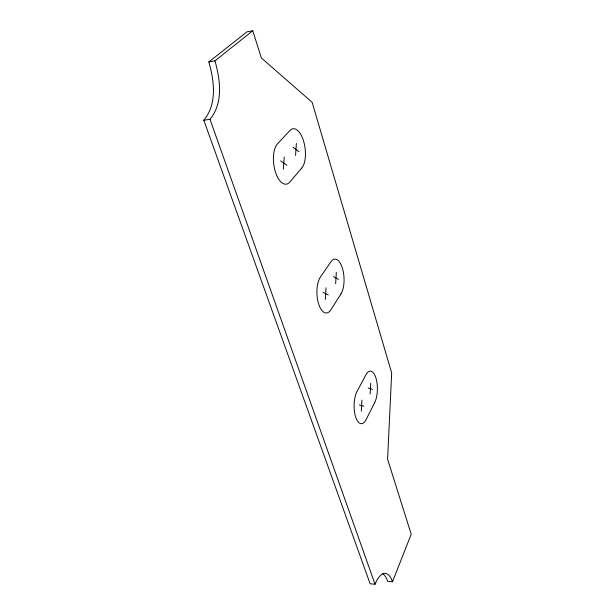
<?xml version="1.0" encoding="UTF-8"?>
<svg xmlns="http://www.w3.org/2000/svg" width="615" height="615" viewBox="0 0 615 615"><rect width="100%" height="100%" fill="white"/><g stroke="black" fill="none" stroke-linecap="round" stroke-linejoin="round"><path stroke-width="0.92" d="M370.153 394.077L370.699 383.329M361.32 411.143L361.904 400.119M335.644 283.692L336.305 272.368M325.32 299.451L326.027 287.828M295.554 155.449L296.361 143.503M283.346 169.225L284.207 156.948M392.493 581.775L411.197 534.22L387.588 459.197L391.678 372.982L312.159 102.328L261.329 57.948L252.773 30.75L246.93 31.865L208.816 61.954C214.228 80.811 217.341 103.989 203.803 120.217L370.099 583.75L375.058 584.25A33.233 12.223 -85.1 0 1 392.493 581.775L387.688 581.306A33.156 12.338 -85 0 0 382.676 573.687M203.803 120.217L209.992 119.31C223.453 102.974 220.308 79.789 214.95 60.862L252.773 30.75M208.816 61.954L214.95 60.862M359.345 405.001L363.857 406.238M368.247 388.004L372.575 389.387M323.029 292.333L328.287 294.916M333.445 276.665L338.473 279.364M280.655 160.869L286.867 165.258M292.986 147.239L298.898 151.674M209.992 119.31L375.058 584.25M374.727 402.51L366.094 419.584A18.027 7.395 -89.5 0 1 355.631 416.901A18.027 7.395 -89.5 0 1 357.046 391.401L366.04 374.62A17.62 7.088 90 0 1 375.911 377.948A17.62 7.088 90 0 1 374.727 402.51M340.941 293.97L330.862 309.791A19.373 8.587 87.3 0 1 318.655 304.002A19.373 8.587 87.3 0 1 320.377 277.134L330.908 261.752A18.934 8.187 86.9 0 1 342.371 268.102A18.934 8.187 86.9 0 1 340.941 293.97M301.75 168.079L289.857 182.009A21.317 9.909 82.9 0 1 275.451 172.085A21.317 9.909 82.9 0 1 277.565 143.718L290.034 130.449A20.833 9.402 82.7 0 1 303.495 140.781A20.833 9.402 82.7 0 1 301.75 168.079"/></g></svg>
